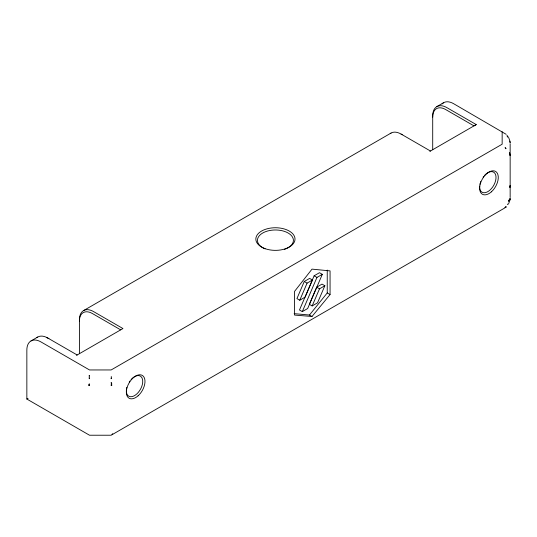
<?xml version="1.0" encoding="UTF-8"?>
<svg xmlns="http://www.w3.org/2000/svg" width="537" height="537" viewBox="0 0 537 537"><rect width="100%" height="100%" fill="white"/><g stroke="black" fill="none" stroke-linecap="round" stroke-linejoin="round"><path stroke-width="0.81" d="M509.835 200.368L508.7 203.557M304.257 281.495L296.934 298.592L299.76 300.223L305.117 297.136L312.447 280.032L309.614 278.401L304.257 281.495L307.083 283.127L312.447 280.032M299.76 300.223L307.083 283.127M314.132 275.79L299.478 309.997L302.304 311.628L307.661 308.533L322.314 274.333L319.488 272.702L314.132 275.79L316.958 277.428L322.314 274.333M302.304 311.628L316.958 277.428M316.676 287.194L309.346 304.298L312.172 305.929L317.528 302.834L324.858 285.738L322.032 284.107L316.676 287.194L319.502 288.832L324.858 285.738M312.172 305.929L319.502 288.832M505.27 207.43L506.069 206.846L505.022 207.732L506.069 206.846M112.441 434.05L112.011 434.366L112.75 433.99M505.216 147.641L506.002 148.588M294.148 313.655L309.48 315.024L327.241 292.933L327.241 270.077M330.067 294.565L312.01 316.488L294.551 315.071L294.551 291.396L312.01 269.131L330.067 270.89L330.067 294.565L327.241 292.933M505.109 147.782L505.867 148.756M505.156 207.584L505.928 207.04M30.992 340.941L37.771 337.028M83.557 310.594L391.064 133.055M436.849 106.621L443.629 102.708M76.516 355.36L122.946 328.55L93.552 311.581A19.983 11.539 60 0 0 79.422 319.743L79.422 353.682M429.848 151.367L476.232 124.584L446.838 107.615A19.983 11.539 60 0 0 432.708 115.77L432.708 149.709M476.232 124.584L473.976 125.886L445.71 109.568A18.386 10.612 60 0 0 432.708 117.079M504.498 208.128L111.152 435.225L89.511 435.225L26.85 399.045L28.065 398.34M390.231 133.626A19.983 11.539 60 0 1 401.052 134.049L430.446 151.018M309.48 315.024L312.01 316.488M120.684 329.859L92.418 313.541A18.386 10.612 60 0 0 79.422 321.045M77.16 354.984L47.766 338.015A19.983 11.539 60 0 0 36.939 337.598M506.203 134.337L453.624 103.695A19.983 11.539 60 0 0 442.045 103.97M508.7 137.64L509.835 140.828M510.15 143.648L510.15 197.549M502.155 131.713L502.155 144.211L111.152 369.953L89.511 369.953L40.98 341.935A19.983 11.539 60 0 0 26.85 350.09L26.85 399.045M484.361 175.606A11.592 6.692 -60 0 1 495.738 175.163A11.592 6.692 -60 0 1 488.536 191.199A11.592 6.692 -60 0 1 479.655 186.071M479.903 184.305A11.592 6.692 -60 0 1 480.118 183.392M480.393 182.473A11.592 6.692 -60 0 1 480.722 181.546M483.119 177.143A11.592 6.692 -60 0 1 483.723 176.351M131.068 379.578A11.592 6.692 -60 0 1 142.453 379.135A11.592 6.692 -60 0 1 135.25 395.172A11.592 6.692 -60 0 1 126.37 390.043M126.464 389.171A11.592 6.692 -60 0 1 126.833 387.365M129.263 381.948A11.592 6.692 -60 0 1 129.833 381.116M265.11 248.859A17.989 10.384 0 0 1 262.345 233.233A17.989 10.384 0 0 1 289.53 233.917A17.989 10.384 0 0 1 284.415 249.349M401.052 134.102A18.386 10.612 60 0 1 402.186 134.7M46.638 337.592A18.386 10.612 60 0 1 48.894 338.666M89.511 378.323L89.511 378.739L89.021 378.31L89.511 378.323M89.511 377.068L89.082 377.055L89.511 377.068M111.152 382.807L111.75 383.183L111.152 382.807M111.152 378.323L111.152 378.739L111.595 378.31L111.152 378.323M111.152 377.068L111.542 377.055L111.152 377.068M510.083 155.005L510.076 155.482L510.083 155.005M508.707 200.194L508.667 201.2L508.707 200.194M509.922 186.701L509.902 187.319L509.922 186.701M510.029 198.348L509.982 199.368L510.029 198.348M510.083 198.683L510.083 198.683M509.707 153.099L509.687 153.441L509.593 152.77L509.707 153.099M509.955 154.099L509.928 154.455L509.955 154.099M507.794 204.369L507.995 204.067L507.794 204.369M509.955 199.589L509.922 199.979L509.955 199.589M510.103 186.077L510.069 185.674L510.103 186.077M509.922 141.218L509.955 141.607L509.922 141.218M89.511 384.089L88.833 384.331L89.511 384.089M89.511 385.324L88.82 385.432L89.511 385.324M111.763 384.331L111.152 384.089L111.763 384.331M111.777 385.438L111.152 385.324L111.777 385.438M89.511 375.813L89.149 375.806L89.511 375.813M507.25 136.163L507.076 135.727L507.25 136.163M507.995 137.13L507.774 136.546L507.995 137.13M510.103 142.627L510.069 142.224L510.103 142.627M491.368 191.843A13.19 7.619 -60 0 0 495.55 171.41A13.19 7.619 -60 0 0 479.944 185.252A13.19 7.619 -60 0 0 491.368 191.843M138.076 395.816A13.19 7.619 -60 0 0 142.258 375.383A13.19 7.619 -60 0 0 126.651 389.218A13.19 7.619 -60 0 0 138.076 395.816M264.191 248.316A19.587 11.311 0 0 0 294.934 240.039A19.587 11.311 0 0 0 267.144 228.802A19.587 11.311 0 0 0 264.191 248.316"/></g></svg>
